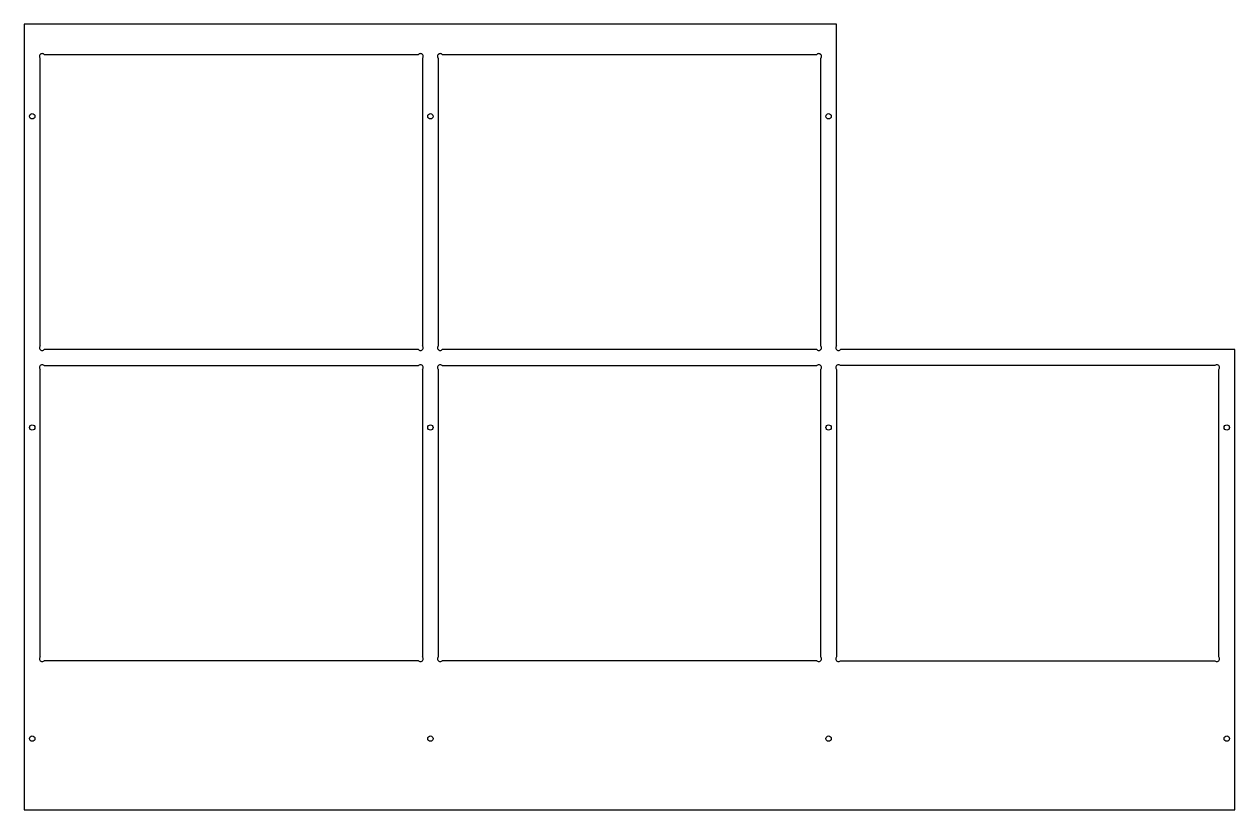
# Model space of a CAD drawing. Header units: millimetres. Extents: x 0 to 1362, y 0 to 884.
import ezdxf

# ---------------------------------------------------------------- set-up
doc = ezdxf.new("R2010")
doc.units = ezdxf.units.MM
doc.layers.get('0').update_dxf_attribs({"linetype": 'CONTINUOUS'})

msp = doc.modelspace()

# ---------------------------------------------------------------- linework, layer by layer
for p, q in [((914, 883.6), (0, 883.6)), ((0, 883.6), (0, 0)), ((914, 521.9), (914, 883.6)), ((18, 521.9), (18, 845.3)), ((22.3, 849.6), (443.7, 849.6)), ((448, 845.3), (448, 521.9)), ((466, 521.9), (466, 845.3)), ((470.3, 849.6), (891.7, 849.6)), ((896, 845.3), (896, 521.9)), ((443.7, 517.6), (22.3, 517.6)), ((891.7, 517.6), (470.3, 517.6)), ((1362, 517.6), (918.3, 517.6)), ((1362, 0), (1362, 517.6)), ((18, 171.9), (18, 495.3)), ((22.3, 499.6), (443.7, 499.6)), ((448, 495.3), (448, 171.9)), ((466, 171.9), (466, 495.3)), ((470.3, 499.6), (891.7, 499.6)), ((896, 495.3), (896, 171.9)), ((914, 495.3), (914, 171.9)), ((1339.7, 499.6), (918.3, 499.6)), ((1344, 171.9), (1344, 495.3)), ((443.7, 167.6), (22.3, 167.6)), ((891.7, 167.6), (470.3, 167.6)), ((918.3, 167.6), (1339.7, 167.6)), ((0, 0), (1362, 0))]:
    msp.add_line(p, q)
for centre in [(9, 780), (457, 780), (905, 780), (9, 430), (457, 430), (905, 430), (1353, 430), (9, 80), (457, 80), (905, 80), (1353, 80)]:
    msp.add_circle(centre, 3)
for centre, start, end in [((20.1, 847.5), 44.0683, 225.9317), ((445.9, 847.5), 314.0683, 135.9317), ((468.1, 847.5), 44.0683, 225.9317), ((893.9, 847.5), 314.0683, 135.9317), ((20.1, 519.7), 134.0683, 315.9317), ((445.9, 519.7), 224.0683, 45.9317), ((468.1, 519.7), 134.0683, 315.9317), ((893.9, 519.7), 224.0683, 45.9317), ((916.1, 519.7), 134.0683, 315.9317), ((20.1, 497.5), 44.0683, 225.9317), ((445.9, 497.5), 314.0683, 135.9317), ((468.1, 497.5), 44.0683, 225.9317), ((893.9, 497.5), 314.0683, 135.9317), ((916.1, 497.5), 44.0683, 225.9317), ((1341.9, 497.5), 314.0683, 135.9317), ((20.1, 169.7), 134.0683, 315.9317), ((445.9, 169.7), 224.0683, 45.9317), ((468.1, 169.7), 134.0683, 315.9317), ((893.9, 169.7), 224.0683, 45.9317), ((916.1, 169.7), 134.0683, 315.9317), ((1341.9, 169.7), 224.0683, 45.9317)]:
    msp.add_arc(centre, 3.05, start, end)

doc.saveas('drawing.dxf')
